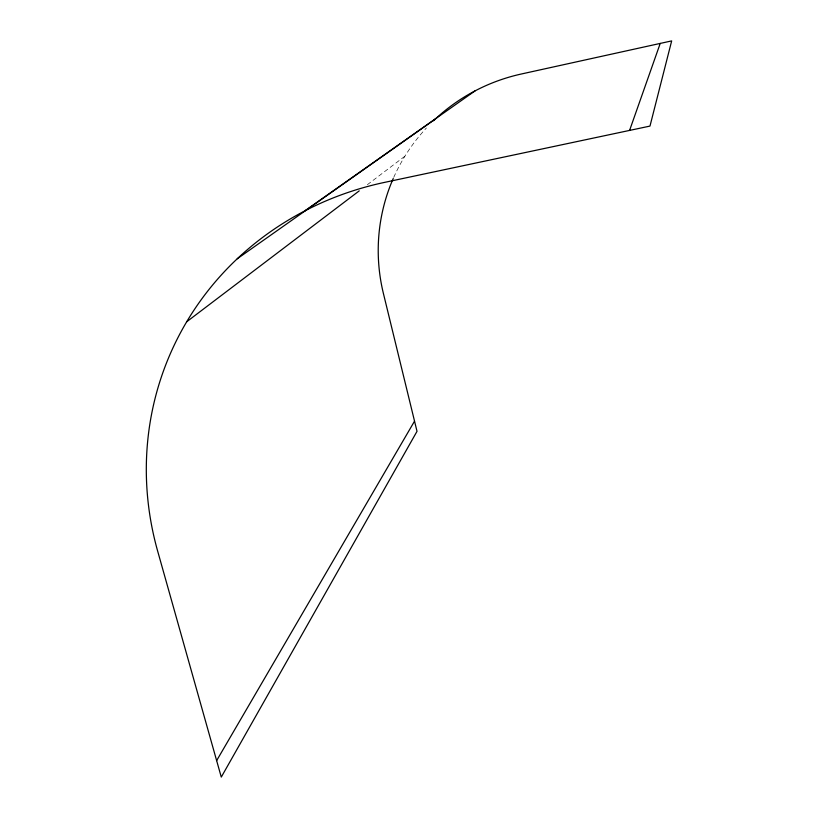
<?xml version="1.0" encoding="UTF-8"?>
<svg xmlns="http://www.w3.org/2000/svg" width="818" height="818" viewBox="0 0 818 818"><rect width="100%" height="100%" fill="white"/><g stroke="black" fill="none" stroke-linecap="round" stroke-linejoin="round"><path stroke-width="0.61" stroke-dasharray="4.09 3.07" d="M367.354 184.704L404.9 156.207M393.734 177.373A186.484 182.792 21.3 0 1 426.423 127.976"/><path stroke-width="1.23" d="M629.584 130.41L660.228 43.415M216.637 760.617L414.532 421.158M186.688 321.781L359.235 190.86M304.725 210.942L475.094 90.87M237.24 258.785L435.401 118.999M393.223 178.528A186.484 182.792 21.3 0 0 383.397 293.437L417.016 431.331L221.279 777.1L157.669 551.148A324.337 305.022 23.9 0 1 384.757 182.342L649.983 126.084L671.67 40.9L521.322 74.009A186.484 182.792 21.3 0 0 433.56 120.737"/></g></svg>
